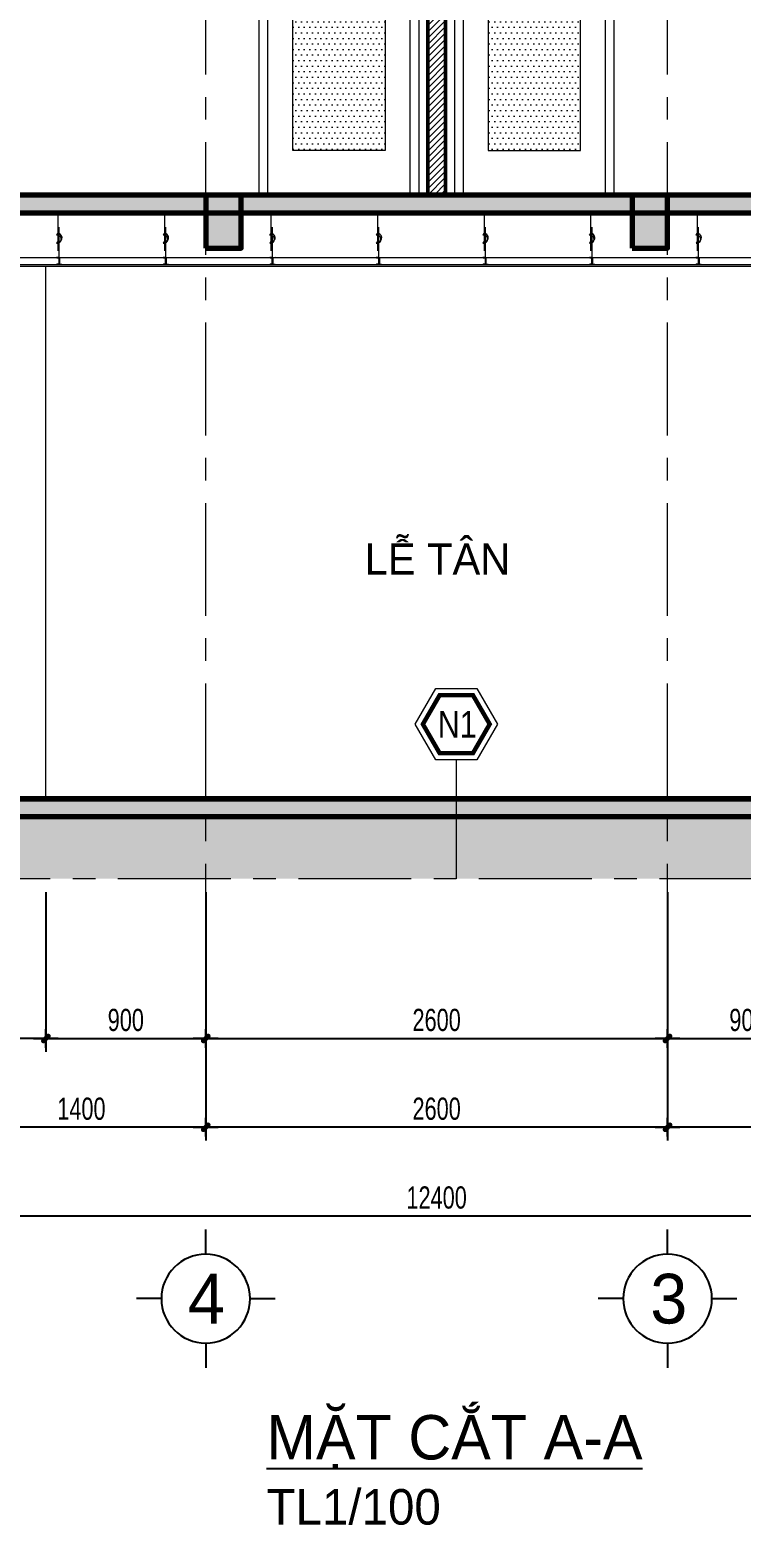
# Model space of a CAD drawing. Header units: inches. Extents: x 88947 to 296847, y 35049 to 161062.
# Drawn here: x 159958 to 163962, y 143017 to 151438 of the extents above; entities that cross this region are included whole.
import ezdxf
from ezdxf.enums import TextEntityAlignment as Align

# ---------------------------------------------------------------- set-up
doc = ezdxf.new("R2010")
doc.units = ezdxf.units.IN
doc.header["$MEASUREMENT"] = 0
doc.header["$PDMODE"] = 1
doc.linetypes.add('ACAD_ISO03W100', pattern=[30, 12, -18])
doc.linetypes.add('CENTER', pattern=[50.8, 31.75, -6.35, 6.35, -6.35])
for name, color, linetype, lineweight in [('A-Dims', 145, 'Continuous', 25), ('CUA', 42, 'Continuous', 20), ('DIM', 7, 'Continuous', 25), ('GHICHU', 40, 'Continuous', 18), ('HACTH', 8, 'Continuous', 5), ('HATCH', 8, 'Continuous', 5), ('KHUNG 1', 6, 'Continuous', 70), ('KY HIEU', 4, 'Continuous', 25), ('THAY', 3, 'Continuous', 18), ('TRUC', 252, 'ACAD_ISO03W100', 13), ('TUONG', 4, 'Continuous', 50)]:
    doc.layers.add(name, color=color, linetype=linetype, lineweight=lineweight)
doc.layers.add('text', color=2, linetype='Continuous')
doc.styles.add('DDCo-B-Helve-condense', font='VHELVCB.TTF')
doc.styles.add('FRANKO', font='VFRANKO.TTF')
doc.styles.add('VHELVEN', font='VHELVEN.TTF')
doc.styles.add('VNI-HELVE-CONDENSE', font='VNARIAL.TTF', dxfattribs={"width": 0.7})
doc.dimstyles.new('TAS-100', dxfattribs={"dimscale": 50, "dimtxt": 2.5, "dimasz": 0.7, "dimexe": 1.5, "dimexo": 1.5, "dimgap": 0.8, "dimtad": 1, "dimdec": 0, "dimzin": 3, "dimdsep": 46, "dimtxsty": 'VNI-HELVE-CONDENSE', "dimblk": 'TICK', "dimcen": 2.5, "dimclrt": 71, "dimazin": 2, "dimtfac": 0.75, "dimtdec": 0, "dimtix": 1, "dimtmove": 2, "dimatfit": 2, "dimldrblk": 'TICK123', "dimfxl": 1.5, "dimtolj": 1, "dimtzin": 0, "dimarcsym": 0})

# ---------------------------------------------------------------- blocks, each defined once
blk = doc.blocks.new('TICK')
at = {"layer": 'A-Dims', "color": 1}
for p, q in [((-2, 0), (2, 0)), ((0, 1.5), (0, -1.5))]:
    blk.add_line(p, q, dxfattribs=at)
at = {"layer": 'A-Dims', "color": 1, "const_width": 0.788}
blk.add_lwpolyline([(-0.33, -0.35), (0.38, 0.38)], dxfattribs=at)
at = {"layer": 'A-Dims', "color": 1, "const_width": 0.394}
for points in [[(0.24, 0.52, -0.414214), (0.52, 0.52, -1)], [(0.52, 0.52, -0.414214), (0.52, 0.24, -1)], [(-0.47, -0.21, 0.414214), (-0.47, -0.49, 1)], [(-0.47, -0.49, 0.414214), (-0.19, -0.49, 1)]]:
    blk.add_lwpolyline(points, format="xyb", dxfattribs=at)
blk = doc.blocks.new('*D957')
at = {"layer": 'Defpoints', "color": 0}
for p in [(163547.7, 146657.5), (164947.7, 146657.5), (163547.7, 145257.5)]:
    blk.add_point(p, dxfattribs=at)
at = {"layer": 'DIM', "color": 0, "lineweight": -2}
for p, q in [((163547.7, 146582.5), (163547.7, 145182.5)), ((164947.7, 146582.5), (164947.7, 145182.5)), ((164912.7, 145257.5), (163582.7, 145257.5))]:
    blk.add_line(p, q, dxfattribs=at)
at = {"layer": 'DIM', "color": 0, "lineweight": -2, "xscale": 35, "yscale": 35, "zscale": 35, "rotation": 180}
blk.add_blockref('TICK', (163547.7, 145257.5), dxfattribs=at)
at = {"layer": 'DIM', "color": 0, "lineweight": -2, "xscale": 35, "yscale": 35, "zscale": 35}
blk.add_blockref('TICK', (164947.7, 145257.5), dxfattribs=at)
at = {"layer": 'DIM', "color": 71, "insert": (164247.7, 145361.3), "char_height": 125, "attachment_point": 5, "style": 'VNI-HELVE-CONDENSE'}
blk.add_mtext('\\A1;1400', dxfattribs=at)
blk = doc.blocks.new('TICK123')
at = {"layer": 'A-Dims', "color": 1}
blk.add_lwpolyline([(0.05, 0, 0, 0.84, 0), (-2.11, 0, 8.4, 8.4, 0)], format="xyseb", dxfattribs=at)
blk = doc.blocks.new('*D958')
at = {"layer": 'Defpoints', "color": 0}
for p in [(160947.7, 146657.5), (163547.7, 146657.5), (160947.7, 145257.5)]:
    blk.add_point(p, dxfattribs=at)
at = {"layer": 'DIM', "color": 0, "lineweight": -2}
for p, q in [((160947.7, 146582.5), (160947.7, 145182.5)), ((163547.7, 146582.5), (163547.7, 145182.5)), ((163512.7, 145257.5), (160982.7, 145257.5))]:
    blk.add_line(p, q, dxfattribs=at)
at = {"layer": 'DIM', "color": 0, "lineweight": -2, "xscale": 35, "yscale": 35, "zscale": 35, "rotation": 180}
blk.add_blockref('TICK', (160947.7, 145257.5), dxfattribs=at)
at = {"layer": 'DIM', "color": 0, "lineweight": -2, "xscale": 35, "yscale": 35, "zscale": 35}
blk.add_blockref('TICK', (163547.7, 145257.5), dxfattribs=at)
at = {"layer": 'DIM', "color": 71, "insert": (162247.7, 145361.3), "char_height": 125, "attachment_point": 5, "style": 'VNI-HELVE-CONDENSE'}
blk.add_mtext('\\A1;2600', dxfattribs=at)
blk = doc.blocks.new('*D959')
at = {"layer": 'Defpoints', "color": 0}
for p in [(159547.7, 146657.5), (160947.7, 146657.5), (159547.7, 145257.5)]:
    blk.add_point(p, dxfattribs=at)
at = {"layer": 'DIM', "color": 0, "lineweight": -2}
for p, q in [((159547.7, 146582.5), (159547.7, 145182.5)), ((160947.7, 146582.5), (160947.7, 145182.5)), ((160912.7, 145257.5), (159582.7, 145257.5))]:
    blk.add_line(p, q, dxfattribs=at)
at = {"layer": 'DIM', "color": 0, "lineweight": -2, "xscale": 35, "yscale": 35, "zscale": 35, "rotation": 180}
blk.add_blockref('TICK', (159547.7, 145257.5), dxfattribs=at)
at = {"layer": 'DIM', "color": 0, "lineweight": -2, "xscale": 35, "yscale": 35, "zscale": 35}
blk.add_blockref('TICK', (160947.7, 145257.5), dxfattribs=at)
at = {"layer": 'DIM', "color": 71, "insert": (160247.7, 145361.3), "char_height": 125, "attachment_point": 5, "style": 'VNI-HELVE-CONDENSE'}
blk.add_mtext('\\A1;1400', dxfattribs=at)
blk = doc.blocks.new('*D961')
at = {"layer": 'Defpoints', "color": 0}
for p in [(156047.7, 146657.5), (168447.7, 146657.5), (156047.7, 144757.5)]:
    blk.add_point(p, dxfattribs=at)
at = {"layer": 'DIM', "color": 0, "lineweight": -2}
for p, q in [((156047.7, 146582.5), (156047.7, 144682.5)), ((168447.7, 146582.5), (168447.7, 144682.5)), ((168412.7, 144757.5), (156082.7, 144757.5))]:
    blk.add_line(p, q, dxfattribs=at)
at = {"layer": 'DIM', "color": 0, "lineweight": -2, "xscale": 35, "yscale": 35, "zscale": 35, "rotation": 180}
blk.add_blockref('TICK', (156047.7, 144757.5), dxfattribs=at)
at = {"layer": 'DIM', "color": 0, "lineweight": -2, "xscale": 35, "yscale": 35, "zscale": 35}
blk.add_blockref('TICK', (168447.7, 144757.5), dxfattribs=at)
at = {"layer": 'DIM', "color": 71, "insert": (162247.7, 144861.3), "char_height": 125, "attachment_point": 5, "style": 'VNI-HELVE-CONDENSE'}
blk.add_mtext('\\A1;12400', dxfattribs=at)
blk = doc.blocks.new('*D1088')
at = {"layer": 'Defpoints', "color": 0}
for p in [(160047.7, 146657.5), (160947.7, 146657.5), (160947.7, 145757.5)]:
    blk.add_point(p, dxfattribs=at)
at = {"layer": 'DIM', "color": 0, "lineweight": -2}
for p, q in [((160047.7, 146582.5), (160047.7, 145682.5)), ((160947.7, 146582.5), (160947.7, 145682.5)), ((160082.7, 145757.5), (160912.7, 145757.5))]:
    blk.add_line(p, q, dxfattribs=at)
at = {"layer": 'DIM', "color": 0, "lineweight": -2, "xscale": 35, "yscale": 35, "zscale": 35, "rotation": 180}
blk.add_blockref('TICK', (160047.7, 145757.5), dxfattribs=at)
at = {"layer": 'DIM', "color": 0, "lineweight": -2, "xscale": 35, "yscale": 35, "zscale": 35}
blk.add_blockref('TICK', (160947.7, 145757.5), dxfattribs=at)
at = {"layer": 'DIM', "color": 71, "insert": (160497.7, 145861.3), "char_height": 125, "attachment_point": 5, "style": 'VNI-HELVE-CONDENSE'}
blk.add_mtext('\\A1;900', dxfattribs=at)
blk = doc.blocks.new('*D1089')
at = {"layer": 'Defpoints', "color": 0}
for p in [(160947.7, 146657.5), (163547.7, 146657.5), (163547.7, 145757.5)]:
    blk.add_point(p, dxfattribs=at)
at = {"layer": 'DIM', "color": 0, "lineweight": -2}
for p, q in [((160947.7, 146582.5), (160947.7, 145682.5)), ((163547.7, 146582.5), (163547.7, 145682.5)), ((160982.7, 145757.5), (163512.7, 145757.5))]:
    blk.add_line(p, q, dxfattribs=at)
at = {"layer": 'DIM', "color": 0, "lineweight": -2, "xscale": 35, "yscale": 35, "zscale": 35, "rotation": 180}
blk.add_blockref('TICK', (160947.7, 145757.5), dxfattribs=at)
at = {"layer": 'DIM', "color": 0, "lineweight": -2, "xscale": 35, "yscale": 35, "zscale": 35}
blk.add_blockref('TICK', (163547.7, 145757.5), dxfattribs=at)
at = {"layer": 'DIM', "color": 71, "insert": (162247.7, 145861.3), "char_height": 125, "attachment_point": 5, "style": 'VNI-HELVE-CONDENSE'}
blk.add_mtext('\\A1;2600', dxfattribs=at)
blk = doc.blocks.new('*D1090')
at = {"layer": 'Defpoints', "color": 0}
for p in [(163547.7, 146657.5), (164447.7, 146657.5), (164447.7, 145757.5)]:
    blk.add_point(p, dxfattribs=at)
at = {"layer": 'DIM', "color": 0, "lineweight": -2}
for p, q in [((163547.7, 146582.5), (163547.7, 145682.5)), ((164447.7, 146582.5), (164447.7, 145682.5)), ((163582.7, 145757.5), (164412.7, 145757.5))]:
    blk.add_line(p, q, dxfattribs=at)
at = {"layer": 'DIM', "color": 0, "lineweight": -2, "xscale": 35, "yscale": 35, "zscale": 35, "rotation": 180}
blk.add_blockref('TICK', (163547.7, 145757.5), dxfattribs=at)
at = {"layer": 'DIM', "color": 0, "lineweight": -2, "xscale": 35, "yscale": 35, "zscale": 35}
blk.add_blockref('TICK', (164447.7, 145757.5), dxfattribs=at)
at = {"layer": 'DIM', "color": 71, "insert": (163997.7, 145861.3), "char_height": 125, "attachment_point": 5, "style": 'VNI-HELVE-CONDENSE'}
blk.add_mtext('\\A1;900', dxfattribs=at)
blk = doc.blocks.new('*D1717')
at = {"layer": 'Defpoints', "color": 0}
for p in [(159447.7, 146657.5), (160047.7, 146657.5), (159447.7, 145757.5)]:
    blk.add_point(p, dxfattribs=at)
at = {"layer": 'DIM', "color": 0, "lineweight": -2}
for p, q in [((159447.7, 146582.5), (159447.7, 145682.5)), ((160047.7, 146582.5), (160047.7, 145682.5)), ((160012.7, 145757.5), (159482.7, 145757.5))]:
    blk.add_line(p, q, dxfattribs=at)
at = {"layer": 'DIM', "color": 0, "lineweight": -2, "xscale": 35, "yscale": 35, "zscale": 35, "rotation": 180}
blk.add_blockref('TICK', (159447.7, 145757.5), dxfattribs=at)
at = {"layer": 'DIM', "color": 0, "lineweight": -2, "xscale": 35, "yscale": 35, "zscale": 35}
blk.add_blockref('TICK', (160047.7, 145757.5), dxfattribs=at)
at = {"layer": 'DIM', "color": 71, "insert": (159747.7, 145861.3), "char_height": 125, "attachment_point": 5, "style": 'VNI-HELVE-CONDENSE'}
blk.add_mtext('\\A1;600', dxfattribs=at)
blk = doc.blocks.new('TRUCCOT')
for p, q in [((0, -140), (0, 0)), ((-250, -390), (-390, -390)), ((250, -390), (390, -390)), ((0, -640), (0, -780))]:
    blk.add_line(p, q)
blk.add_circle((0, -390), 250)
at = {"layer": 'GHICHU', "style": 'VHELVEN'}
blk.add_attdef('TRUC', text='', height=280, dxfattribs=at).set_placement((0, -390), align=Align.MIDDLE_CENTER)
blk = doc.blocks.new('*D3728')
at = {"layer": 'Defpoints', "color": 0}
for p in [(163547.7, 146657.5), (164947.7, 146657.5), (163547.7, 145257.5)]:
    blk.add_point(p, dxfattribs=at)
at = {"layer": 'DIM', "color": 0, "lineweight": -2}
for p, q in [((163547.7, 146582.5), (163547.7, 145182.5)), ((164947.7, 146582.5), (164947.7, 145182.5)), ((164912.7, 145257.5), (163582.7, 145257.5))]:
    blk.add_line(p, q, dxfattribs=at)
at = {"layer": 'DIM', "color": 0, "lineweight": -2, "xscale": 35, "yscale": 35, "zscale": 35, "rotation": 180}
blk.add_blockref('TICK', (163547.7, 145257.5), dxfattribs=at)
at = {"layer": 'DIM', "color": 0, "lineweight": -2, "xscale": 35, "yscale": 35, "zscale": 35}
blk.add_blockref('TICK', (164947.7, 145257.5), dxfattribs=at)
at = {"layer": 'DIM', "color": 71, "insert": (164247.7, 145361.3), "char_height": 125, "attachment_point": 5, "style": 'VNI-HELVE-CONDENSE'}
blk.add_mtext('\\A1;1400', dxfattribs=at)
blk = doc.blocks.new('*D3729')
at = {"layer": 'Defpoints', "color": 0}
for p in [(160947.7, 146657.5), (163547.7, 146657.5), (160947.7, 145257.5)]:
    blk.add_point(p, dxfattribs=at)
at = {"layer": 'DIM', "color": 0, "lineweight": -2}
for p, q in [((160947.7, 146582.5), (160947.7, 145182.5)), ((163547.7, 146582.5), (163547.7, 145182.5)), ((163512.7, 145257.5), (160982.7, 145257.5))]:
    blk.add_line(p, q, dxfattribs=at)
at = {"layer": 'DIM', "color": 0, "lineweight": -2, "xscale": 35, "yscale": 35, "zscale": 35, "rotation": 180}
blk.add_blockref('TICK', (160947.7, 145257.5), dxfattribs=at)
at = {"layer": 'DIM', "color": 0, "lineweight": -2, "xscale": 35, "yscale": 35, "zscale": 35}
blk.add_blockref('TICK', (163547.7, 145257.5), dxfattribs=at)
at = {"layer": 'DIM', "color": 71, "insert": (162247.7, 145361.3), "char_height": 125, "attachment_point": 5, "style": 'VNI-HELVE-CONDENSE'}
blk.add_mtext('\\A1;2600', dxfattribs=at)
blk = doc.blocks.new('*D3730')
at = {"layer": 'Defpoints', "color": 0}
for p in [(159547.7, 146657.5), (160947.7, 146657.5), (159547.7, 145257.5)]:
    blk.add_point(p, dxfattribs=at)
at = {"layer": 'DIM', "color": 0, "lineweight": -2}
for p, q in [((159547.7, 146582.5), (159547.7, 145182.5)), ((160947.7, 146582.5), (160947.7, 145182.5)), ((160912.7, 145257.5), (159582.7, 145257.5))]:
    blk.add_line(p, q, dxfattribs=at)
at = {"layer": 'DIM', "color": 0, "lineweight": -2, "xscale": 35, "yscale": 35, "zscale": 35, "rotation": 180}
blk.add_blockref('TICK', (159547.7, 145257.5), dxfattribs=at)
at = {"layer": 'DIM', "color": 0, "lineweight": -2, "xscale": 35, "yscale": 35, "zscale": 35}
blk.add_blockref('TICK', (160947.7, 145257.5), dxfattribs=at)
at = {"layer": 'DIM', "color": 71, "insert": (160247.7, 145361.3), "char_height": 125, "attachment_point": 5, "style": 'VNI-HELVE-CONDENSE'}
blk.add_mtext('\\A1;1400', dxfattribs=at)
blk = doc.blocks.new('*D3732')
at = {"layer": 'Defpoints', "color": 0}
for p in [(156047.7, 146657.5), (168447.7, 146657.5), (156047.7, 144757.5)]:
    blk.add_point(p, dxfattribs=at)
at = {"layer": 'DIM', "color": 0, "lineweight": -2}
for p, q in [((156047.7, 146582.5), (156047.7, 144682.5)), ((168447.7, 146582.5), (168447.7, 144682.5)), ((168412.7, 144757.5), (156082.7, 144757.5))]:
    blk.add_line(p, q, dxfattribs=at)
at = {"layer": 'DIM', "color": 0, "lineweight": -2, "xscale": 35, "yscale": 35, "zscale": 35, "rotation": 180}
blk.add_blockref('TICK', (156047.7, 144757.5), dxfattribs=at)
at = {"layer": 'DIM', "color": 0, "lineweight": -2, "xscale": 35, "yscale": 35, "zscale": 35}
blk.add_blockref('TICK', (168447.7, 144757.5), dxfattribs=at)
at = {"layer": 'DIM', "color": 71, "insert": (162247.7, 144861.3), "char_height": 125, "attachment_point": 5, "style": 'VNI-HELVE-CONDENSE'}
blk.add_mtext('\\A1;12400', dxfattribs=at)
blk = doc.blocks.new('*D4008')
at = {"layer": 'Defpoints', "color": 0}
for p in [(160047.7, 146657.5), (160947.7, 146657.5), (160947.7, 145757.5)]:
    blk.add_point(p, dxfattribs=at)
at = {"layer": 'DIM', "color": 0, "lineweight": -2}
for p, q in [((160047.7, 146582.5), (160047.7, 145682.5)), ((160947.7, 146582.5), (160947.7, 145682.5)), ((160082.7, 145757.5), (160912.7, 145757.5))]:
    blk.add_line(p, q, dxfattribs=at)
at = {"layer": 'DIM', "color": 0, "lineweight": -2, "xscale": 35, "yscale": 35, "zscale": 35, "rotation": 180}
blk.add_blockref('TICK', (160047.7, 145757.5), dxfattribs=at)
at = {"layer": 'DIM', "color": 0, "lineweight": -2, "xscale": 35, "yscale": 35, "zscale": 35}
blk.add_blockref('TICK', (160947.7, 145757.5), dxfattribs=at)
at = {"layer": 'DIM', "color": 71, "insert": (160497.7, 145861.3), "char_height": 125, "attachment_point": 5, "style": 'VNI-HELVE-CONDENSE'}
blk.add_mtext('\\A1;900', dxfattribs=at)
blk = doc.blocks.new('*D4009')
at = {"layer": 'Defpoints', "color": 0}
for p in [(160947.7, 146657.5), (163547.7, 146657.5), (163547.7, 145757.5)]:
    blk.add_point(p, dxfattribs=at)
at = {"layer": 'DIM', "color": 0, "lineweight": -2}
for p, q in [((160947.7, 146582.5), (160947.7, 145682.5)), ((163547.7, 146582.5), (163547.7, 145682.5)), ((160982.7, 145757.5), (163512.7, 145757.5))]:
    blk.add_line(p, q, dxfattribs=at)
at = {"layer": 'DIM', "color": 0, "lineweight": -2, "xscale": 35, "yscale": 35, "zscale": 35, "rotation": 180}
blk.add_blockref('TICK', (160947.7, 145757.5), dxfattribs=at)
at = {"layer": 'DIM', "color": 0, "lineweight": -2, "xscale": 35, "yscale": 35, "zscale": 35}
blk.add_blockref('TICK', (163547.7, 145757.5), dxfattribs=at)
at = {"layer": 'DIM', "color": 71, "insert": (162247.7, 145861.3), "char_height": 125, "attachment_point": 5, "style": 'VNI-HELVE-CONDENSE'}
blk.add_mtext('\\A1;2600', dxfattribs=at)
blk = doc.blocks.new('*D4010')
at = {"layer": 'Defpoints', "color": 0}
for p in [(163547.7, 146657.5), (164447.7, 146657.5), (164447.7, 145757.5)]:
    blk.add_point(p, dxfattribs=at)
at = {"layer": 'DIM', "color": 0, "lineweight": -2}
for p, q in [((163547.7, 146582.5), (163547.7, 145682.5)), ((164447.7, 146582.5), (164447.7, 145682.5)), ((163582.7, 145757.5), (164412.7, 145757.5))]:
    blk.add_line(p, q, dxfattribs=at)
at = {"layer": 'DIM', "color": 0, "lineweight": -2, "xscale": 35, "yscale": 35, "zscale": 35, "rotation": 180}
blk.add_blockref('TICK', (163547.7, 145757.5), dxfattribs=at)
at = {"layer": 'DIM', "color": 0, "lineweight": -2, "xscale": 35, "yscale": 35, "zscale": 35}
blk.add_blockref('TICK', (164447.7, 145757.5), dxfattribs=at)
at = {"layer": 'DIM', "color": 71, "insert": (163997.7, 145861.3), "char_height": 125, "attachment_point": 5, "style": 'VNI-HELVE-CONDENSE'}
blk.add_mtext('\\A1;900', dxfattribs=at)
blk = doc.blocks.new('*D3919')
at = {"layer": 'Defpoints', "color": 0}
for p in [(159447.7, 146657.5), (160047.7, 146657.5), (159447.7, 145757.5)]:
    blk.add_point(p, dxfattribs=at)
at = {"layer": 'DIM', "color": 0, "lineweight": -2}
for p, q in [((159447.7, 146582.5), (159447.7, 145682.5)), ((160047.7, 146582.5), (160047.7, 145682.5)), ((160012.7, 145757.5), (159482.7, 145757.5))]:
    blk.add_line(p, q, dxfattribs=at)
at = {"layer": 'DIM', "color": 0, "lineweight": -2, "xscale": 35, "yscale": 35, "zscale": 35, "rotation": 180}
blk.add_blockref('TICK', (159447.7, 145757.5), dxfattribs=at)
at = {"layer": 'DIM', "color": 0, "lineweight": -2, "xscale": 35, "yscale": 35, "zscale": 35}
blk.add_blockref('TICK', (160047.7, 145757.5), dxfattribs=at)
at = {"layer": 'DIM', "color": 71, "insert": (159747.7, 145861.3), "char_height": 125, "attachment_point": 5, "style": 'VNI-HELVE-CONDENSE'}
blk.add_mtext('\\A1;600', dxfattribs=at)
blk = doc.blocks.new('A$C514C5D6D')
at = {"layer": 'HACTH'}
h = blk.add_hatch(dxfattribs=at)
h.set_pattern_fill('DOTS', color=256, scale=500, style=0)
h.set_pattern_definition([(0, (190, 140), (15.625, 31.25), [0, -31.25])])
h.paths.add_polyline_path([(190, 250), (190, 2210), (710, 2210), (710, 250)])
at = {"layer": 'CUA'}
for points in [[(0, 0), (0, 2400), (900, 2400), (900, 0)], [(50, 0), (50, 2350), (850, 2350), (850, 0)], [(190, 250), (190, 2210), (710, 2210), (710, 250)]]:
    blk.add_lwpolyline(points, close=True, dxfattribs=at)

msp = doc.modelspace()

# ---------------------------------------------------------------- hatches: boundary and pattern name
at = {"layer": 'HACTH'}
h = msp.add_hatch(dxfattribs=at)
h.set_pattern_fill('ANSI31', color=256, scale=200, style=0)
h.set_pattern_definition([(45, (162197.74, 150507.526), (-17.67767, 17.67767), [])])
h.paths.add_polyline_path([(162297.7, 153807.5), (162197.7, 153807.5), (162197.7, 150507.5), (162297.7, 150507.5)])
h = msp.add_hatch(dxfattribs=at)
h.set_pattern_fill('ANSI31', color=256, scale=200, style=0)
h.set_pattern_definition([(45, (162197.74, 150507.526), (-17.67767, 17.67767), [])])
h.paths.add_polyline_path([(162297.8, 153806.7), (162197.8, 153806.7), (162197.7, 150507.5), (162297.7, 150507.5)])
h = msp.add_hatch(dxfattribs=at)
h.set_pattern_fill('ANSI36', color=256, scale=200, style=0)
h.set_pattern_definition([(45, (156247.74, 146657.526), (13.25825, 48.61359), [62.5, -12.5, 0, -12.5])])
h.paths.add_polyline_path([(159547.7, 147007.5), (156247.7, 147007.5), (156247.7, 146657.5), (159547.7, 146657.5)])
h.paths.add_polyline_path([(160947.7, 147007.5), (159547.7, 147007.5), (159547.7, 146657.5), (160947.7, 146657.5)])
h.paths.add_polyline_path([(162358.4, 147007.5), (160947.7, 147007.5), (160947.7, 146657.5), (162358.4, 146657.5)])
h.paths.add_polyline_path([(163547.7, 147007.5), (162358.4, 147007.5), (162358.4, 146657.5), (163547.7, 146657.5)])
h.paths.add_polyline_path([(164947.7, 147007.5), (163547.7, 147007.5), (163547.7, 146657.5), (164947.7, 146657.5)])
h.paths.add_polyline_path([(168247.7, 147007.5), (164947.7, 147007.5), (164947.7, 146657.5), (168247.7, 146657.5)])
h = msp.add_hatch(dxfattribs=at)
h.set_pattern_fill('ANSI36', color=256, scale=200, style=0)
h.set_pattern_definition([(45, (156247.74, 146657.526), (13.25825, 48.61359), [62.5, -12.5, 0, -12.5])])
h.paths.add_polyline_path([(159547.7, 147007.5), (156247.7, 147007.5), (156247.7, 146657.5), (159547.7, 146657.5)])
h.paths.add_polyline_path([(160947.7, 147007.5), (159547.7, 147007.5), (159547.7, 146657.5), (160947.7, 146657.5)])
h.paths.add_polyline_path([(162358.4, 147007.5), (160947.7, 147007.5), (160947.7, 146657.5), (162358.4, 146657.5)])
h.paths.add_polyline_path([(163547.7, 147007.5), (162358.4, 147007.5), (162358.4, 146657.5), (163547.7, 146657.5)])
h.paths.add_polyline_path([(164947.7, 147007.5), (163547.7, 147007.5), (163547.7, 146657.5), (164947.7, 146657.5)])
h.paths.add_polyline_path([(168247.7, 147007.5), (164947.7, 147007.5), (164947.7, 146657.5), (168247.7, 146657.5)])

# ---------------------------------------------------------------- linework, layer by layer
at = {"layer": 'DIM'}
msp.add_lwpolyline([(161147.7, 150507.5), (159547.7, 150507.5)], dxfattribs=at)
at = {"layer": 'HACTH', "color": 252}
msp.add_lwpolyline([(162127, 147527.7), (162242.7, 147728), (162474.1, 147728), (162589.8, 147527.7), (162474.1, 147327.3), (162242.7, 147327.3)], close=True, dxfattribs=at)
msp.add_lwpolyline([(162358.4, 147327.3), (162358.4, 146657.5)], dxfattribs=at)
at = {"layer": 'HATCH'}
for p, q in [((160116.5, 150284.3), (160116.5, 150407.5)), ((160716.5, 150284.3), (160716.5, 150407.5)), ((161316.5, 150284.3), (161316.5, 150407.5)), ((161916.5, 150284.3), (161916.5, 150407.5)), ((162516.5, 150284.3), (162516.5, 150407.5)), ((163116.5, 150284.3), (163116.5, 150407.5)), ((163716.5, 150284.3), (163716.5, 150407.5)), ((160122.7, 150283), (160122.7, 150326.9)), ((160722.7, 150283), (160722.7, 150326.9)), ((161322.7, 150283), (161322.7, 150326.9)), ((161922.7, 150283), (161922.7, 150326.9)), ((162522.7, 150283), (162522.7, 150326.9)), ((163122.7, 150283), (163122.7, 150326.9)), ((163722.7, 150283), (163722.7, 150326.9)), ((160111.5, 150289.5), (160107.3, 150280.8)), ((160112.3, 150244.6), (160108.1, 150236)), ((160116.5, 150239.9), (160116.5, 150280.2)), ((160116.5, 150193.5), (160116.5, 150236.6)), ((160122.7, 150241.4), (160122.7, 150278.5)), ((160122.7, 150156.5), (160122.7, 150238.4)), ((160711.5, 150289.5), (160707.3, 150280.8)), ((160712.3, 150244.6), (160708.1, 150236)), ((160716.5, 150239.9), (160716.5, 150280.2)), ((160716.5, 150193.5), (160716.5, 150236.6)), ((160722.7, 150241.4), (160722.7, 150278.5)), ((160722.7, 150156.5), (160722.7, 150238.4)), ((161311.5, 150289.5), (161307.3, 150280.8)), ((161312.3, 150244.6), (161308.1, 150236)), ((161316.5, 150239.9), (161316.5, 150280.2)), ((161316.5, 150193.5), (161316.5, 150236.6)), ((161322.7, 150241.4), (161322.7, 150278.5)), ((161322.7, 150156.5), (161322.7, 150238.4)), ((161911.5, 150289.5), (161907.3, 150280.8)), ((161912.3, 150244.6), (161908.1, 150236)), ((161916.5, 150239.9), (161916.5, 150280.2)), ((161916.5, 150193.5), (161916.5, 150236.6)), ((161922.7, 150241.4), (161922.7, 150278.5)), ((161922.7, 150156.5), (161922.7, 150238.4)), ((162511.5, 150289.5), (162507.3, 150280.8)), ((162512.3, 150244.6), (162508.1, 150236)), ((162516.5, 150239.9), (162516.5, 150280.2)), ((162516.5, 150193.5), (162516.5, 150236.6)), ((162522.7, 150241.4), (162522.7, 150278.5)), ((162522.7, 150156.5), (162522.7, 150238.4)), ((163111.5, 150289.5), (163107.3, 150280.8)), ((163112.3, 150244.6), (163108.1, 150236)), ((163116.5, 150239.9), (163116.5, 150280.2)), ((163116.5, 150193.5), (163116.5, 150236.6)), ((163122.7, 150241.4), (163122.7, 150278.5)), ((163122.7, 150156.5), (163122.7, 150238.4)), ((163711.5, 150289.5), (163707.3, 150280.8)), ((163712.3, 150244.6), (163708.1, 150236)), ((163716.5, 150239.9), (163716.5, 150280.2)), ((163716.5, 150193.5), (163716.5, 150236.6)), ((163722.7, 150241.4), (163722.7, 150278.5)), ((163722.7, 150156.5), (163722.7, 150238.4))]:
    msp.add_line(p, q, dxfattribs=at)
for points in [[(156247.7, 150156.5), (168247.7, 150156.5)], [(156247.7, 150116.5), (168247.7, 150116.5)]]:
    msp.add_lwpolyline(points, dxfattribs=at)
for points in [[(160122.2, 150156.5), (160107.7, 150156.5), (160109.7, 150154.5), (160120.2, 150154.5), (160120.2, 150118.5), (160109.7, 150118.5), (160107.7, 150116.5), (160122.2, 150116.5)], [(160123.2, 150156.5), (160137.7, 150156.5), (160135.7, 150154.5), (160125.2, 150154.5), (160125.2, 150118.5), (160135.7, 150118.5), (160137.7, 150116.5), (160123.2, 150116.5)], [(160722.2, 150156.5), (160707.7, 150156.5), (160709.7, 150154.5), (160720.2, 150154.5), (160720.2, 150118.5), (160709.7, 150118.5), (160707.7, 150116.5), (160722.2, 150116.5)], [(160723.2, 150156.5), (160737.7, 150156.5), (160735.7, 150154.5), (160725.2, 150154.5), (160725.2, 150118.5), (160735.7, 150118.5), (160737.7, 150116.5), (160723.2, 150116.5)], [(161322.2, 150156.5), (161307.7, 150156.5), (161309.7, 150154.5), (161320.2, 150154.5), (161320.2, 150118.5), (161309.7, 150118.5), (161307.7, 150116.5), (161322.2, 150116.5)], [(161323.2, 150156.5), (161337.7, 150156.5), (161335.7, 150154.5), (161325.2, 150154.5), (161325.2, 150118.5), (161335.7, 150118.5), (161337.7, 150116.5), (161323.2, 150116.5)], [(161922.2, 150156.5), (161907.7, 150156.5), (161909.7, 150154.5), (161920.2, 150154.5), (161920.2, 150118.5), (161909.7, 150118.5), (161907.7, 150116.5), (161922.2, 150116.5)], [(161923.2, 150156.5), (161937.7, 150156.5), (161935.7, 150154.5), (161925.2, 150154.5), (161925.2, 150118.5), (161935.7, 150118.5), (161937.7, 150116.5), (161923.2, 150116.5)], [(162522.2, 150156.5), (162507.7, 150156.5), (162509.7, 150154.5), (162520.2, 150154.5), (162520.2, 150118.5), (162509.7, 150118.5), (162507.7, 150116.5), (162522.2, 150116.5)], [(162523.2, 150156.5), (162537.7, 150156.5), (162535.7, 150154.5), (162525.2, 150154.5), (162525.2, 150118.5), (162535.7, 150118.5), (162537.7, 150116.5), (162523.2, 150116.5)], [(163122.2, 150156.5), (163107.7, 150156.5), (163109.7, 150154.5), (163120.2, 150154.5), (163120.2, 150118.5), (163109.7, 150118.5), (163107.7, 150116.5), (163122.2, 150116.5)], [(163123.2, 150156.5), (163137.7, 150156.5), (163135.7, 150154.5), (163125.2, 150154.5), (163125.2, 150118.5), (163135.7, 150118.5), (163137.7, 150116.5), (163123.2, 150116.5)], [(163722.2, 150156.5), (163707.7, 150156.5), (163709.7, 150154.5), (163720.2, 150154.5), (163720.2, 150118.5), (163709.7, 150118.5), (163707.7, 150116.5), (163722.2, 150116.5)], [(163723.2, 150156.5), (163737.7, 150156.5), (163735.7, 150154.5), (163725.2, 150154.5), (163725.2, 150118.5), (163735.7, 150118.5), (163737.7, 150116.5), (163723.2, 150116.5)]]:
    msp.add_lwpolyline(points, close=True, dxfattribs=at)
for centre in [(160111.5, 150258.5), (160115.7, 150267.1), (160711.5, 150258.5), (160715.7, 150267.1), (161311.5, 150258.5), (161315.7, 150267.1), (161911.5, 150258.5), (161915.7, 150267.1), (162511.5, 150258.5), (162515.7, 150267.1), (163111.5, 150258.5), (163115.7, 150267.1), (163711.5, 150258.5), (163715.7, 150267.1)]:
    msp.add_arc(centre, 22.8, 261.3484, 100.71016, dxfattribs=at)
at = {"layer": 'HATCH', "extrusion": (0, 0, -1)}
for centre, start_param, end_param in [((160116.3, 150285.1), 1.570796326805798, 7.853981633985384), ((160122.6, 150283.8), 1.570796326806104, 7.85398163398569), ((160716.3, 150285.1), 1.570796326805798, 7.853981633985384), ((160722.6, 150283.8), 1.570796326806104, 7.85398163398569), ((161316.3, 150285.1), 1.570796326805798, 7.853981633985384), ((161322.6, 150283.8), 1.570796326806104, 7.85398163398569), ((161916.3, 150285.1), 1.570796326805798, 7.853981633985384), ((161922.6, 150283.8), 1.570796326806104, 7.85398163398569), ((162516.3, 150285.1), 1.570796326805798, 7.853981633985384), ((162522.6, 150283.8), 1.570796326806104, 7.85398163398569), ((163116.3, 150285.1), 1.570796326805798, 7.853981633985384), ((163122.6, 150283.8), 1.570796326806104, 7.85398163398569), ((163716.3, 150285.1), 1.570796326805798, 7.853981633985384), ((163722.6, 150283.8), 1.570796326806104, 7.85398163398569)]:
    msp.add_ellipse(centre, major_axis=(-1.5, 0.61), ratio=0.439393, start_param=start_param, end_param=end_param, dxfattribs=at)
for centre in [(160116.8, 150240.7), (160122.6, 150242), (160716.8, 150240.7), (160722.6, 150242), (161316.8, 150240.7), (161322.6, 150242), (161916.8, 150240.7), (161922.6, 150242), (162516.8, 150240.7), (162522.6, 150242), (163116.8, 150240.7), (163122.6, 150242), (163716.8, 150240.7), (163722.6, 150242)]:
    msp.add_ellipse(centre, major_axis=(1.54, 0.67), ratio=0.366384, dxfattribs=at)
at = {"layer": 'KHUNG 1'}
for points in [[(156247.7, 150407.5), (168247.7, 150407.5), (168247.7, 150507.5), (156247.7, 150507.5)], [(160947.7, 150207.5), (161147.7, 150207.5), (161147.7, 150507.5), (160947.7, 150507.5)], [(163347.7, 150207.5), (163547.7, 150207.5), (163547.7, 150507.5), (163347.7, 150507.5)], [(156047.7, 147007.5), (168447.7, 147007.5), (168447.7, 147107.5), (156047.7, 147107.5)]]:
    msp.add_lwpolyline(points, close=True, dxfattribs=at)
msp.add_lwpolyline([(156047.7, 146657.5), (156047.7, 147107.5), (168447.7, 147107.5), (168447.7, 146657.5)], dxfattribs=at)
for points in [[(156247.7, 150507.5), (168247.7, 150507.5), (156247.7, 150407.5), (168247.7, 150407.5)], [(160947.7, 150507.5), (161147.7, 150507.5), (160947.7, 150207.5), (161147.7, 150207.5)], [(163347.7, 150507.5), (163547.7, 150507.5), (163347.7, 150207.5), (163547.7, 150207.5)], [(156047.7, 147107.5), (168447.7, 147107.5), (156047.7, 147007.5), (168447.7, 147007.5)]]:
    msp.add_solid(points, dxfattribs=at)
at = {"layer": 'KY HIEU', "const_width": 25}
msp.add_lwpolyline([(162170.3, 147527.7), (162264.4, 147690.5), (162452.4, 147690.5), (162546.5, 147527.7), (162452.4, 147364.8), (162264.4, 147364.8)], close=True, dxfattribs=at)
at = {"layer": 'THAY'}
for points in [[(156247.7, 150107.5), (168247.7, 150107.5)], [(160047.7, 147107.5), (160047.7, 150107.5)]]:
    msp.add_lwpolyline(points, dxfattribs=at)
at = {"layer": 'TRUC', "linetype": 'CENTER', "ltscale": 20}
for points in [[(160947.7, 146106.1), (160947.7, 157290.9)], [(163547.7, 146106.1), (163547.7, 157290.9)], [(172264.6, 150507.5), (152673.2, 150507.5)], [(172264.6, 147107.5), (152673.2, 147107.5)], [(172264.6, 146657.5), (152673.2, 146657.5)]]:
    msp.add_lwpolyline(points, dxfattribs=at)
at = {"layer": 'TUONG'}
msp.add_lwpolyline([(162297.8, 153806.7), (162197.8, 153806.7), (162197.7, 150507.5), (162297.7, 150507.5)], close=True, dxfattribs=at)

# ---------------------------------------------------------------- block references
at = {"layer": 'DIM'}
ref = msp.add_blockref('TRUCCOT', (160947.7, 144682.5), dxfattribs=dict(at, xscale=-1))
ref.add_attrib('TRUC', '4', dxfattribs={"layer": 'GHICHU', "height": 280, "style": 'FRANKO'}).set_placement((160951.7, 144292.5), align=Align.MIDDLE_CENTER)
ref = msp.add_blockref('TRUCCOT', (160947.7, 144682.5), dxfattribs=dict(at, xscale=-1))
ref.add_attrib('TRUC', '4', dxfattribs={"layer": 'GHICHU', "height": 280, "style": 'FRANKO'}).set_placement((160951.7, 144292.5), align=Align.MIDDLE_CENTER)
ref = msp.add_blockref('TRUCCOT', (163547.7, 144682.5), dxfattribs=dict(at, xscale=-1))
ref.add_attrib('TRUC', '3', dxfattribs={"layer": 'GHICHU', "height": 280, "style": 'FRANKO'}).set_placement((163554.8, 144292.5), align=Align.MIDDLE_CENTER)
ref = msp.add_blockref('TRUCCOT', (163547.7, 144682.5), dxfattribs=dict(at, xscale=-1))
ref.add_attrib('TRUC', '3', dxfattribs={"layer": 'GHICHU', "height": 280, "style": 'FRANKO'}).set_placement((163554.8, 144292.5), align=Align.MIDDLE_CENTER)
at = {"layer": 'KY HIEU'}
msp.add_blockref('A$C514C5D6D', (161247.7, 150507.5), dxfattribs=at)
at = {"layer": 'KY HIEU', "xscale": -1}
msp.add_blockref('A$C514C5D6D', (163247.7, 150507.5), dxfattribs=at)

# ---------------------------------------------------------------- texts
at = {"layer": 'KY HIEU', "style": 'DDCo-B-Helve-condense'}
msp.add_text('N1', height=150, dxfattribs=at).set_placement((162253.9, 147452.4))
at = {"layer": 'text', "style": 'FRANKO'}
msp.add_text('LEÃ TAÂN', height=175, dxfattribs=at).set_placement((161843, 148370.4))
at = {"layer": 'text', "insert": (161289.9, 143636.8), "char_height": 250, "width": 3670.646, "attachment_point": 1, "style": 'FRANKO'}
msp.add_mtext('{\\LMAËT CAÉT A-A \\P\\H0.8x;\\lTL1/100}', dxfattribs=at)
msp.add_mtext('{\\LMAËT CAÉT A-A \\P\\H0.8x;\\lTL1/100}', dxfattribs=at)

# ---------------------------------------------------------------- dimensions: what is measured, and where the dimension line sits
at = {"layer": 'DIM'}
for base, p1, p2, picture, middle in [((156047.7, 144757.5), (168447.7, 146657.5), (156047.7, 146657.5), '*D961', (162247.7, 144861.3)), ((156047.7, 144757.5), (168447.7, 146657.5), (156047.7, 146657.5), '*D3732', (162247.7, 144861.3)), ((159547.7, 145257.5), (160947.7, 146657.5), (159547.7, 146657.5), '*D959', (160247.7, 145361.3)), ((159547.7, 145257.5), (160947.7, 146657.5), (159547.7, 146657.5), '*D3730', (160247.7, 145361.3)), ((160947.7, 145757.5), (160047.7, 146657.5), (160947.7, 146657.5), '*D1088', (160497.7, 145861.3)), ((160947.7, 145757.5), (160047.7, 146657.5), (160947.7, 146657.5), '*D4008', (160497.7, 145861.3)), ((160947.7, 145257.5), (163547.7, 146657.5), (160947.7, 146657.5), '*D958', (162247.7, 145361.3)), ((163547.7, 145757.5), (160947.7, 146657.5), (163547.7, 146657.5), '*D1089', (162247.7, 145861.3)), ((160947.7, 145257.5), (163547.7, 146657.5), (160947.7, 146657.5), '*D3729', (162247.7, 145361.3)), ((163547.7, 145757.5), (160947.7, 146657.5), (163547.7, 146657.5), '*D4009', (162247.7, 145861.3)), ((163547.7, 145257.5), (164947.7, 146657.5), (163547.7, 146657.5), '*D957', (164247.7, 145361.3)), ((164447.7, 145757.5), (163547.7, 146657.5), (164447.7, 146657.5), '*D1090', (163997.7, 145861.3)), ((163547.7, 145257.5), (164947.7, 146657.5), (163547.7, 146657.5), '*D3728', (164247.7, 145361.3)), ((164447.7, 145757.5), (163547.7, 146657.5), (164447.7, 146657.5), '*D4010', (163997.7, 145861.3))]:
    dim = msp.add_linear_dim(base=base, p1=p1, p2=p2, angle=180, dimstyle='TAS-100', dxfattribs=at)
    dim.commit()
    dim.dimension.update_dxf_attribs({"geometry": picture, "text_midpoint": middle})
for picture in ['*D1717', '*D3919']:
    dim = msp.add_linear_dim(base=(159447.7, 145757.5), p1=(160047.7, 146657.5), p2=(159447.7, 146657.5), dimstyle='TAS-100', dxfattribs=at)
    dim.commit()
    dim.dimension.update_dxf_attribs({"geometry": picture, "text_midpoint": (159747.7, 145861.3)})

doc.saveas('drawing.dxf')
